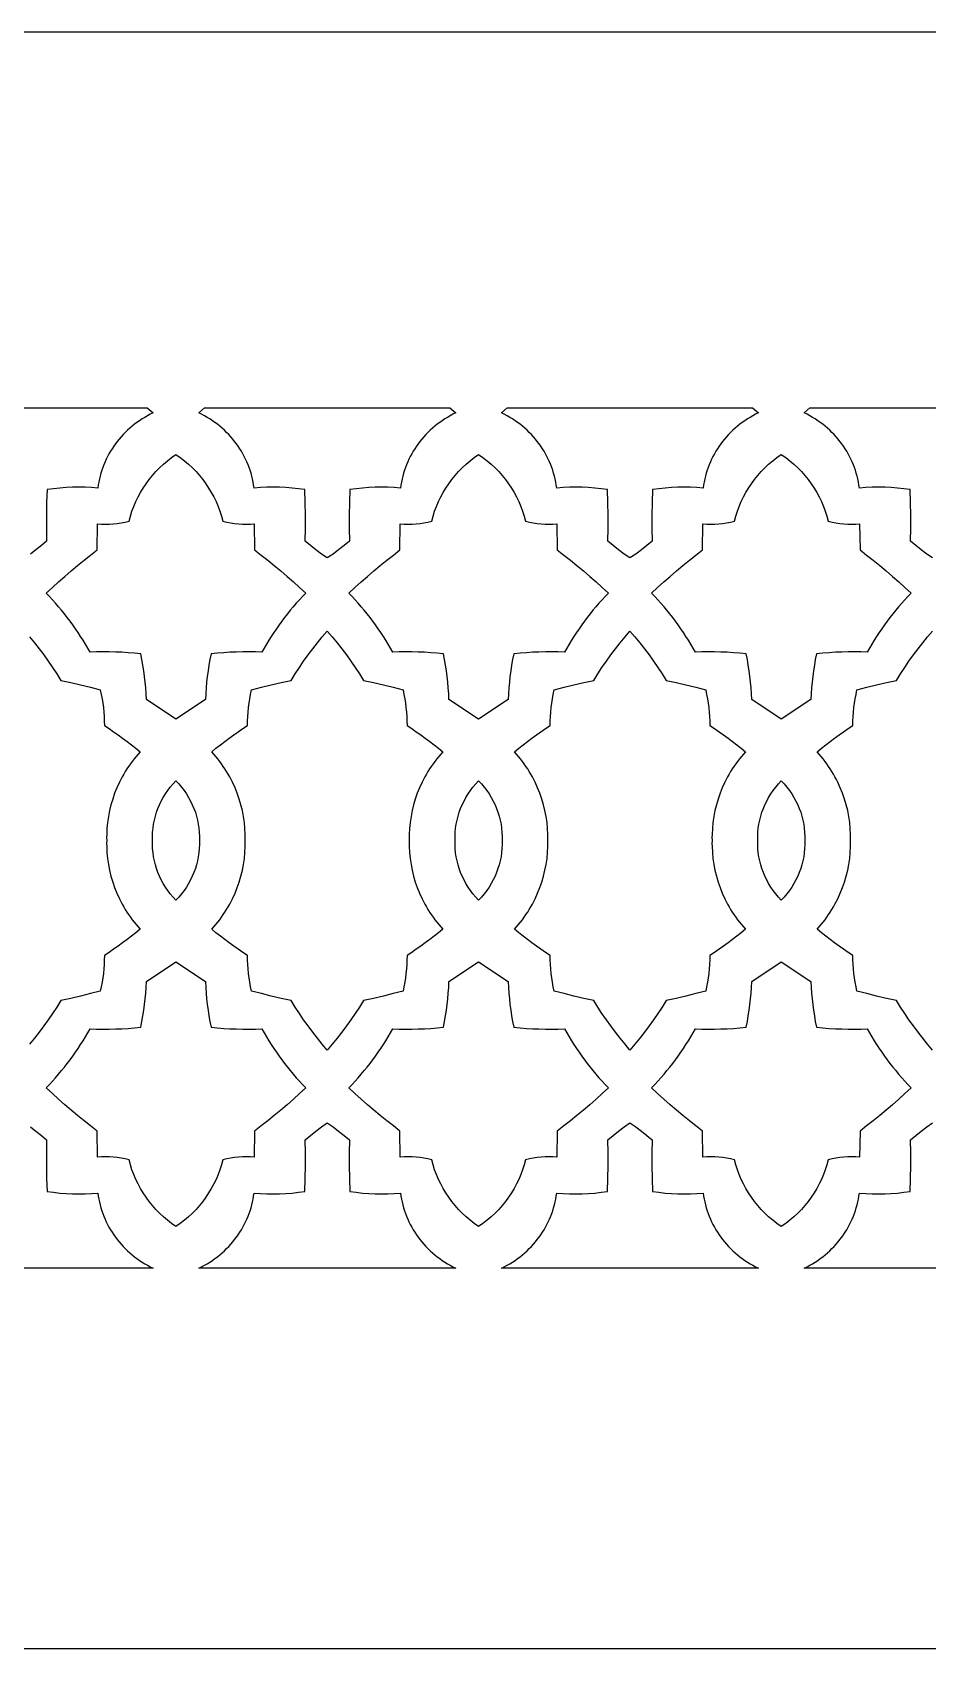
# Model space of a CAD drawing. Extents: x -445 to 570, y -1313 to 85.
# Drawn here: x -113.1 to -19, y -955.7 to -785.7 of the extents above; entities that cross this region are included whole.
import ezdxf

# ---------------------------------------------------------------- set-up
doc = ezdxf.new("R2010")
doc.units = 0
doc.layers.add('LAYER_1', color=18, linetype='CONTINUOUS')

msp = doc.modelspace()

# ---------------------------------------------------------------- linework, layer by layer
at = {"layer": 'LAYER_1'}
for points in [[(-320.41, -955.72), (569.59, -955.72), (569.59, -785.72), (-320.41, -785.72)], [(-68.61, -825.75), (-68.91, -825.9), (-69.21, -826.05), (-69.5, -826.22), (-69.78, -826.39), (-70.05, -826.57), (-70.31, -826.76), (-70.57, -826.95), (-70.83, -827.15), (-71.07, -827.36), (-71.31, -827.58), (-71.54, -827.8), (-71.76, -828.03), (-71.98, -828.26), (-72.18, -828.5), (-72.38, -828.75), (-72.57, -829), (-72.75, -829.26), (-72.93, -829.52), (-73.09, -829.79), (-73.25, -830.06), (-73.4, -830.34), (-73.54, -830.62), (-73.67, -830.91), (-73.79, -831.2), (-73.9, -831.49), (-74.01, -831.79), (-74.1, -832.09), (-74.19, -832.4), (-74.26, -832.7), (-74.33, -833.02), (-74.38, -833.33), (-74.43, -833.65), (-75.09, -833.6), (-75.76, -833.56), (-76.43, -833.55), (-77.1, -833.57), (-77.77, -833.6), (-78.43, -833.65), (-79.1, -833.72), (-79.76, -833.82), (-79.8, -835.17), (-79.82, -836.52), (-79.82, -837.87), (-79.8, -839.23), (-80.36, -839.71), (-80.93, -840.16), (-81.52, -840.6), (-82.12, -841.01), (-82.12, -841.01), (-82.73, -840.6), (-83.32, -840.16), (-83.89, -839.71), (-84.44, -839.23), (-84.42, -837.87), (-84.42, -836.52), (-84.44, -835.17), (-84.49, -833.82), (-85.15, -833.72), (-85.81, -833.65), (-86.48, -833.6), (-87.15, -833.57), (-87.82, -833.55), (-88.48, -833.56), (-89.15, -833.6), (-89.82, -833.65), (-89.86, -833.33), (-89.92, -833.02), (-89.98, -832.7), (-90.06, -832.4), (-90.14, -832.09), (-90.24, -831.79), (-90.34, -831.49), (-90.45, -831.2), (-90.58, -830.91), (-90.71, -830.62), (-90.85, -830.34), (-90.99, -830.06), (-91.15, -829.79), (-91.32, -829.52), (-91.49, -829.26), (-91.67, -829), (-91.86, -828.75), (-92.06, -828.5), (-92.27, -828.26), (-92.48, -828.03), (-92.71, -827.8), (-92.94, -827.58), (-93.17, -827.36), (-93.42, -827.15), (-93.67, -826.95), (-93.93, -826.76), (-94.2, -826.57), (-94.47, -826.39), (-94.75, -826.22), (-95.04, -826.05), (-95.33, -825.9), (-95.63, -825.75), (-95.02, -825.22), (-69.23, -825.22)], [(-36.8, -825.75), (-37.1, -825.9), (-37.39, -826.05), (-37.68, -826.22), (-37.96, -826.39), (-38.23, -826.57), (-38.5, -826.76), (-38.76, -826.95), (-39.01, -827.15), (-39.26, -827.36), (-39.5, -827.58), (-39.73, -827.8), (-39.95, -828.03), (-40.16, -828.26), (-40.37, -828.5), (-40.57, -828.75), (-40.76, -829), (-40.94, -829.26), (-41.11, -829.52), (-41.28, -829.79), (-41.44, -830.06), (-41.59, -830.34), (-41.73, -830.62), (-41.86, -830.91), (-41.98, -831.2), (-42.09, -831.49), (-42.19, -831.79), (-42.29, -832.09), (-42.37, -832.4), (-42.45, -832.7), (-42.51, -833.02), (-42.57, -833.33), (-42.61, -833.65), (-43.28, -833.6), (-43.95, -833.56), (-44.62, -833.55), (-45.28, -833.57), (-45.95, -833.6), (-46.62, -833.65), (-47.28, -833.72), (-47.94, -833.82), (-47.99, -835.17), (-48.01, -836.52), (-48.01, -837.87), (-47.99, -839.23), (-48.54, -839.71), (-49.11, -840.16), (-49.7, -840.6), (-50.31, -841.01), (-50.31, -841.01), (-50.92, -840.6), (-51.51, -840.16), (-52.08, -839.71), (-52.63, -839.23), (-52.61, -837.87), (-52.61, -836.52), (-52.63, -835.17), (-52.67, -833.82), (-53.34, -833.72), (-54, -833.65), (-54.67, -833.6), (-55.33, -833.57), (-56, -833.55), (-56.67, -833.56), (-57.34, -833.6), (-58.01, -833.65), (-58.05, -833.33), (-58.11, -833.02), (-58.17, -832.7), (-58.25, -832.4), (-58.33, -832.09), (-58.42, -831.79), (-58.53, -831.49), (-58.64, -831.2), (-58.76, -830.91), (-58.89, -830.62), (-59.03, -830.34), (-59.18, -830.06), (-59.34, -829.79), (-59.5, -829.52), (-59.68, -829.26), (-59.86, -829), (-60.05, -828.75), (-60.25, -828.5), (-60.46, -828.26), (-60.67, -828.03), (-60.89, -827.8), (-61.12, -827.58), (-61.36, -827.36), (-61.61, -827.15), (-61.86, -826.95), (-62.12, -826.76), (-62.38, -826.57), (-62.66, -826.39), (-62.94, -826.22), (-63.22, -826.05), (-63.52, -825.9), (-63.82, -825.75), (-63.2, -825.22), (-37.42, -825.22)], [(-97.57, -830.44), (-97.13, -830.78), (-96.7, -831.15), (-96.3, -831.53), (-95.92, -831.92), (-95.55, -832.33), (-95.21, -832.76), (-94.89, -833.2), (-94.59, -833.65), (-94.31, -834.12), (-94.05, -834.59), (-93.81, -835.08), (-93.6, -835.58), (-93.41, -836.09), (-93.24, -836.61), (-93.1, -837.14), (-92.69, -837.23), (-92.29, -837.31), (-91.87, -837.37), (-91.46, -837.41), (-91.04, -837.44), (-90.63, -837.45), (-90.21, -837.44), (-89.8, -837.41), (-89.76, -840.16), (-89.06, -840.7), (-88.37, -841.25), (-87.69, -841.8), (-87.02, -842.37), (-86.35, -842.94), (-85.69, -843.52), (-85.03, -844.1), (-84.39, -844.7), (-84.73, -845.05), (-85.06, -845.41), (-85.38, -845.77), (-85.7, -846.14), (-86.01, -846.51), (-86.31, -846.89), (-86.61, -847.27), (-86.91, -847.66), (-87.19, -848.05), (-87.47, -848.45), (-87.75, -848.85), (-88.01, -849.25), (-88.27, -849.66), (-88.52, -850.07), (-88.77, -850.49), (-89.01, -850.91), (-89.68, -850.89), (-90.34, -850.88), (-91.01, -850.89), (-91.68, -850.9), (-92.35, -850.93), (-93.01, -850.97), (-93.68, -851.02), (-94.34, -851.08), (-94.46, -851.68), (-94.56, -852.27), (-94.65, -852.87), (-94.73, -853.47), (-94.8, -854.07), (-94.85, -854.68), (-94.89, -855.28), (-94.92, -855.89), (-98.03, -857.97), (-101.14, -855.89), (-101.17, -855.28), (-101.21, -854.68), (-101.26, -854.07), (-101.33, -853.47), (-101.41, -852.87), (-101.5, -852.27), (-101.6, -851.68), (-101.72, -851.08), (-102.38, -851.02), (-103.05, -850.97), (-103.71, -850.93), (-104.38, -850.9), (-105.05, -850.89), (-105.71, -850.88), (-106.38, -850.89), (-107.05, -850.91), (-107.29, -850.49), (-107.53, -850.07), (-107.79, -849.66), (-108.05, -849.25), (-108.31, -848.85), (-108.59, -848.45), (-108.87, -848.05), (-109.15, -847.66), (-109.45, -847.27), (-109.74, -846.89), (-110.05, -846.51), (-110.36, -846.14), (-110.68, -845.77), (-111, -845.41), (-111.33, -845.05), (-111.67, -844.7), (-111.02, -844.1), (-110.37, -843.52), (-109.71, -842.94), (-109.04, -842.37), (-108.37, -841.8), (-107.69, -841.25), (-107, -840.7), (-106.3, -840.16), (-106.26, -837.41), (-105.85, -837.44), (-105.43, -837.45), (-105.01, -837.44), (-104.6, -837.41), (-104.19, -837.37), (-103.77, -837.31), (-103.36, -837.23), (-102.96, -837.14), (-102.82, -836.61), (-102.65, -836.09), (-102.46, -835.58), (-102.25, -835.08), (-102.01, -834.59), (-101.75, -834.12), (-101.47, -833.65), (-101.17, -833.2), (-100.85, -832.76), (-100.51, -832.33), (-100.14, -831.92), (-99.76, -831.53), (-99.35, -831.15), (-98.93, -830.78), (-98.49, -830.44), (-98.03, -830.11)], [(-65.76, -830.44), (-65.31, -830.78), (-64.89, -831.15), (-64.49, -831.53), (-64.1, -831.92), (-63.74, -832.33), (-63.4, -832.76), (-63.07, -833.2), (-62.77, -833.65), (-62.49, -834.12), (-62.23, -834.59), (-62, -835.08), (-61.78, -835.58), (-61.6, -836.09), (-61.43, -836.61), (-61.29, -837.14), (-60.88, -837.23), (-60.47, -837.31), (-60.06, -837.37), (-59.65, -837.41), (-59.23, -837.44), (-58.81, -837.45), (-58.4, -837.44), (-57.98, -837.41), (-57.95, -840.16), (-57.25, -840.7), (-56.56, -841.25), (-55.88, -841.8), (-55.2, -842.37), (-54.54, -842.94), (-53.87, -843.52), (-53.22, -844.1), (-52.57, -844.7), (-52.91, -845.05), (-53.24, -845.41), (-53.57, -845.77), (-53.88, -846.14), (-54.2, -846.51), (-54.5, -846.89), (-54.8, -847.27), (-55.09, -847.66), (-55.38, -848.05), (-55.66, -848.45), (-55.93, -848.85), (-56.2, -849.25), (-56.46, -849.66), (-56.71, -850.07), (-56.96, -850.49), (-57.2, -850.91), (-57.86, -850.89), (-58.53, -850.88), (-59.2, -850.89), (-59.87, -850.9), (-60.53, -850.93), (-61.2, -850.97), (-61.86, -851.02), (-62.53, -851.08), (-62.64, -851.68), (-62.75, -852.27), (-62.84, -852.87), (-62.92, -853.47), (-62.98, -854.07), (-63.04, -854.68), (-63.08, -855.28), (-63.1, -855.89), (-66.22, -857.97), (-69.33, -855.89), (-69.36, -855.28), (-69.4, -854.68), (-69.45, -854.07), (-69.51, -853.47), (-69.59, -852.87), (-69.68, -852.27), (-69.79, -851.68), (-69.9, -851.08), (-70.57, -851.02), (-71.23, -850.97), (-71.9, -850.93), (-72.57, -850.9), (-73.23, -850.89), (-73.9, -850.88), (-74.57, -850.89), (-75.24, -850.91), (-75.48, -850.49), (-75.72, -850.07), (-75.97, -849.66), (-76.23, -849.25), (-76.5, -848.85), (-76.77, -848.45), (-77.05, -848.05), (-77.34, -847.66), (-77.63, -847.27), (-77.93, -846.89), (-78.24, -846.51), (-78.55, -846.14), (-78.87, -845.77), (-79.19, -845.41), (-79.52, -845.05), (-79.86, -844.7), (-79.21, -844.1), (-78.56, -843.52), (-77.9, -842.94), (-77.23, -842.37), (-76.55, -841.8), (-75.87, -841.25), (-75.18, -840.7), (-74.49, -840.16), (-74.45, -837.41), (-74.03, -837.44), (-73.62, -837.45), (-73.2, -837.44), (-72.79, -837.41), (-72.37, -837.37), (-71.96, -837.31), (-71.55, -837.23), (-71.14, -837.14), (-71, -836.61), (-70.84, -836.09), (-70.65, -835.58), (-70.43, -835.08), (-70.2, -834.59), (-69.94, -834.12), (-69.66, -833.65), (-69.36, -833.2), (-69.04, -832.76), (-68.69, -832.33), (-68.33, -831.92), (-67.94, -831.53), (-67.54, -831.15), (-67.12, -830.78), (-66.68, -830.44), (-66.22, -830.11)], [(-33.94, -830.44), (-33.5, -830.78), (-33.08, -831.15), (-32.67, -831.53), (-32.29, -831.92), (-31.93, -832.33), (-31.58, -832.76), (-31.26, -833.2), (-30.96, -833.65), (-30.68, -834.12), (-30.42, -834.59), (-30.18, -835.08), (-29.97, -835.58), (-29.78, -836.09), (-29.62, -836.61), (-29.47, -837.14), (-29.07, -837.23), (-28.66, -837.31), (-28.25, -837.37), (-27.83, -837.41), (-27.42, -837.44), (-27, -837.45), (-26.58, -837.44), (-26.17, -837.41), (-26.13, -840.16), (-25.44, -840.7), (-24.75, -841.25), (-24.06, -841.8), (-23.39, -842.37), (-22.72, -842.94), (-22.06, -843.52), (-21.41, -844.1), (-20.76, -844.7), (-21.1, -845.05), (-21.43, -845.41), (-21.75, -845.77), (-22.07, -846.14), (-22.38, -846.51), (-22.69, -846.89), (-22.99, -847.27), (-23.28, -847.66), (-23.57, -848.05), (-23.84, -848.45), (-24.12, -848.85), (-24.38, -849.25), (-24.64, -849.66), (-24.9, -850.07), (-25.14, -850.49), (-25.38, -850.91), (-26.05, -850.89), (-26.72, -850.88), (-27.38, -850.89), (-28.05, -850.9), (-28.72, -850.93), (-29.38, -850.97), (-30.05, -851.02), (-30.71, -851.08), (-30.83, -851.68), (-30.93, -852.27), (-31.03, -852.87), (-31.1, -853.47), (-31.17, -854.07), (-31.22, -854.68), (-31.26, -855.28), (-31.29, -855.89), (-34.4, -857.97), (-37.51, -855.89), (-37.54, -855.28), (-37.58, -854.68), (-37.63, -854.07), (-37.7, -853.47), (-37.78, -852.87), (-37.87, -852.27), (-37.97, -851.68), (-38.09, -851.08), (-38.75, -851.02), (-39.42, -850.97), (-40.09, -850.93), (-40.75, -850.9), (-41.42, -850.89), (-42.09, -850.88), (-42.75, -850.89), (-43.42, -850.91), (-43.66, -850.49), (-43.91, -850.07), (-44.16, -849.66), (-44.42, -849.25), (-44.69, -848.85), (-44.96, -848.45), (-45.24, -848.05), (-45.53, -847.66), (-45.82, -847.27), (-46.12, -846.89), (-46.42, -846.51), (-46.73, -846.14), (-47.05, -845.77), (-47.38, -845.41), (-47.71, -845.05), (-48.04, -844.7), (-47.4, -844.1), (-46.74, -843.52), (-46.08, -842.94), (-45.41, -842.37), (-44.74, -841.8), (-44.06, -841.25), (-43.37, -840.7), (-42.67, -840.16), (-42.64, -837.41), (-42.22, -837.44), (-41.8, -837.45), (-41.39, -837.44), (-40.97, -837.41), (-40.56, -837.37), (-40.15, -837.31), (-39.74, -837.23), (-39.33, -837.14), (-39.19, -836.61), (-39.02, -836.09), (-38.83, -835.58), (-38.62, -835.08), (-38.38, -834.59), (-38.13, -834.12), (-37.85, -833.65), (-37.54, -833.2), (-37.22, -832.76), (-36.88, -832.33), (-36.51, -831.92), (-36.13, -831.53), (-35.73, -831.15), (-35.3, -830.78), (-34.86, -830.44), (-34.4, -830.11)], [(-81.6, -849.3), (-81.09, -849.93), (-80.59, -850.57), (-80.11, -851.21), (-79.64, -851.87), (-79.19, -852.53), (-78.75, -853.21), (-78.32, -853.89), (-77.28, -854.12), (-76.23, -854.36), (-75.2, -854.61), (-74.16, -854.89), (-74.07, -855.35), (-73.98, -855.81), (-73.91, -856.28), (-73.85, -856.75), (-73.8, -857.22), (-73.77, -857.69), (-73.75, -858.16), (-73.74, -858.63), (-73.25, -858.95), (-72.77, -859.28), (-72.29, -859.62), (-71.82, -859.96), (-71.35, -860.31), (-70.89, -860.66), (-70.43, -861.02), (-69.98, -861.39), (-70.2, -861.64), (-70.41, -861.89), (-70.61, -862.14), (-70.81, -862.4), (-71.01, -862.66), (-71.19, -862.93), (-71.37, -863.2), (-71.54, -863.47), (-71.7, -863.75), (-71.86, -864.03), (-72.16, -864.59), (-72.42, -865.17), (-72.66, -865.76), (-72.87, -866.36), (-73.05, -866.97), (-73.2, -867.58), (-73.32, -868.2), (-73.41, -868.83), (-73.47, -869.46), (-73.5, -870.09), (-73.5, -870.41), (-73.5, -870.72), (-73.5, -871.04), (-73.5, -871.36), (-73.47, -871.99), (-73.41, -872.62), (-73.32, -873.24), (-73.2, -873.86), (-73.05, -874.48), (-72.87, -875.09), (-72.66, -875.68), (-72.42, -876.27), (-72.16, -876.85), (-72.01, -877.14), (-71.86, -877.42), (-71.7, -877.7), (-71.54, -877.98), (-71.37, -878.25), (-71.19, -878.52), (-71.01, -878.78), (-70.81, -879.05), (-70.61, -879.3), (-70.41, -879.56), (-70.2, -879.81), (-69.98, -880.05), (-70.43, -880.42), (-70.89, -880.78), (-71.35, -881.14), (-71.82, -881.49), (-72.29, -881.83), (-72.77, -882.16), (-73.25, -882.49), (-73.74, -882.82), (-73.75, -883.29), (-73.77, -883.76), (-73.8, -884.23), (-73.85, -884.7), (-73.91, -885.17), (-73.98, -885.63), (-74.07, -886.1), (-74.16, -886.56), (-75.2, -886.83), (-76.23, -887.09), (-77.28, -887.33), (-78.32, -887.56), (-78.75, -888.24), (-79.19, -888.91), (-79.64, -889.58), (-80.11, -890.23), (-80.59, -890.88), (-81.09, -891.52), (-81.6, -892.14), (-82.12, -892.76), (-82.65, -892.14), (-83.16, -891.52), (-83.65, -890.88), (-84.14, -890.23), (-84.61, -889.58), (-85.06, -888.91), (-85.5, -888.24), (-85.92, -887.56), (-86.97, -887.33), (-88.01, -887.09), (-89.05, -886.83), (-90.08, -886.56), (-90.18, -886.1), (-90.27, -885.63), (-90.34, -885.17), (-90.4, -884.7), (-90.44, -884.23), (-90.48, -883.76), (-90.5, -883.29), (-90.51, -882.82), (-91, -882.49), (-91.48, -882.16), (-91.96, -881.83), (-92.43, -881.49), (-92.9, -881.14), (-93.36, -880.78), (-93.82, -880.42), (-94.27, -880.05), (-94.05, -879.81), (-93.84, -879.56), (-93.63, -879.3), (-93.43, -879.05), (-93.24, -878.78), (-93.06, -878.52), (-92.88, -878.25), (-92.71, -877.98), (-92.54, -877.7), (-92.38, -877.42), (-92.09, -876.85), (-91.82, -876.27), (-91.59, -875.68), (-91.38, -875.09), (-91.2, -874.48), (-91.05, -873.86), (-90.93, -873.24), (-90.84, -872.62), (-90.78, -871.99), (-90.75, -871.36), (-90.74, -871.04), (-90.75, -870.72), (-90.74, -870.41), (-90.75, -870.09), (-90.78, -869.46), (-90.84, -868.83), (-90.93, -868.2), (-91.05, -867.58), (-91.2, -866.97), (-91.38, -866.36), (-91.59, -865.76), (-91.82, -865.17), (-92.09, -864.59), (-92.23, -864.31), (-92.38, -864.03), (-92.54, -863.75), (-92.71, -863.47), (-92.88, -863.2), (-93.06, -862.93), (-93.24, -862.66), (-93.43, -862.4), (-93.63, -862.14), (-93.84, -861.89), (-94.05, -861.64), (-94.27, -861.39), (-93.82, -861.02), (-93.36, -860.66), (-92.9, -860.31), (-92.43, -859.96), (-91.96, -859.62), (-91.48, -859.28), (-91, -858.95), (-90.51, -858.63), (-90.5, -858.16), (-90.48, -857.69), (-90.44, -857.22), (-90.4, -856.75), (-90.34, -856.28), (-90.27, -855.81), (-90.18, -855.35), (-90.08, -854.89), (-89.05, -854.61), (-88.01, -854.36), (-86.97, -854.12), (-85.92, -853.89), (-85.5, -853.21), (-85.06, -852.53), (-84.61, -851.87), (-84.14, -851.21), (-83.65, -850.57), (-83.16, -849.93), (-82.65, -849.3), (-82.12, -848.69)], [(-49.78, -849.3), (-49.27, -849.93), (-48.78, -850.57), (-48.29, -851.21), (-47.83, -851.87), (-47.37, -852.53), (-46.93, -853.21), (-46.51, -853.89), (-45.46, -854.12), (-44.42, -854.36), (-43.38, -854.61), (-42.35, -854.89), (-42.25, -855.35), (-42.17, -855.81), (-42.09, -856.28), (-42.03, -856.75), (-41.99, -857.22), (-41.95, -857.69), (-41.93, -858.16), (-41.92, -858.63), (-41.44, -858.95), (-40.95, -859.28), (-40.48, -859.62), (-40, -859.96), (-39.54, -860.31), (-39.07, -860.66), (-38.62, -861.02), (-38.16, -861.39), (-38.38, -861.64), (-38.6, -861.89), (-38.8, -862.14), (-39, -862.4), (-39.19, -862.66), (-39.38, -862.93), (-39.55, -863.2), (-39.73, -863.47), (-39.89, -863.75), (-40.05, -864.03), (-40.34, -864.59), (-40.61, -865.17), (-40.84, -865.76), (-41.05, -866.36), (-41.23, -866.97), (-41.38, -867.58), (-41.5, -868.2), (-41.59, -868.83), (-41.65, -869.46), (-41.68, -870.09), (-41.69, -870.41), (-41.68, -870.72), (-41.69, -871.04), (-41.68, -871.36), (-41.65, -871.99), (-41.59, -872.62), (-41.5, -873.24), (-41.38, -873.86), (-41.23, -874.48), (-41.05, -875.09), (-40.84, -875.68), (-40.61, -876.27), (-40.34, -876.85), (-40.2, -877.14), (-40.05, -877.42), (-39.89, -877.7), (-39.73, -877.98), (-39.55, -878.25), (-39.38, -878.52), (-39.19, -878.78), (-39, -879.05), (-38.8, -879.3), (-38.6, -879.56), (-38.38, -879.81), (-38.16, -880.05), (-38.62, -880.42), (-39.07, -880.78), (-39.54, -881.14), (-40, -881.49), (-40.48, -881.83), (-40.95, -882.16), (-41.44, -882.49), (-41.92, -882.82), (-41.93, -883.29), (-41.95, -883.76), (-41.99, -884.23), (-42.03, -884.7), (-42.09, -885.17), (-42.17, -885.63), (-42.25, -886.1), (-42.35, -886.56), (-43.38, -886.83), (-44.42, -887.09), (-45.46, -887.33), (-46.51, -887.56), (-46.93, -888.24), (-47.37, -888.91), (-47.83, -889.58), (-48.29, -890.23), (-48.78, -890.88), (-49.27, -891.52), (-49.78, -892.14), (-50.31, -892.76), (-50.83, -892.14), (-51.34, -891.52), (-51.84, -890.88), (-52.32, -890.23), (-52.79, -889.58), (-53.25, -888.91), (-53.69, -888.24), (-54.11, -887.56), (-55.16, -887.33), (-56.2, -887.09), (-57.24, -886.83), (-58.27, -886.56), (-58.37, -886.1), (-58.45, -885.63), (-58.52, -885.17), (-58.58, -884.7), (-58.63, -884.23), (-58.67, -883.76), (-58.69, -883.29), (-58.7, -882.82), (-59.18, -882.49), (-59.66, -882.16), (-60.14, -881.83), (-60.61, -881.49), (-61.08, -881.14), (-61.54, -880.78), (-62, -880.42), (-62.45, -880.05), (-62.24, -879.81), (-62.02, -879.56), (-61.82, -879.3), (-61.62, -879.05), (-61.43, -878.78), (-61.24, -878.52), (-61.06, -878.25), (-60.89, -877.98), (-60.73, -877.7), (-60.57, -877.42), (-60.28, -876.85), (-60.01, -876.27), (-59.77, -875.68), (-59.57, -875.09), (-59.39, -874.48), (-59.24, -873.86), (-59.12, -873.24), (-59.02, -872.62), (-58.96, -871.99), (-58.93, -871.36), (-58.93, -871.04), (-58.93, -870.72), (-58.93, -870.41), (-58.93, -870.09), (-58.96, -869.46), (-59.02, -868.83), (-59.12, -868.2), (-59.24, -867.58), (-59.39, -866.97), (-59.57, -866.36), (-59.77, -865.76), (-60.01, -865.17), (-60.28, -864.59), (-60.42, -864.31), (-60.57, -864.03), (-60.73, -863.75), (-60.89, -863.47), (-61.06, -863.2), (-61.24, -862.93), (-61.43, -862.66), (-61.62, -862.4), (-61.82, -862.14), (-62.02, -861.89), (-62.24, -861.64), (-62.45, -861.39), (-62, -861.02), (-61.54, -860.66), (-61.08, -860.31), (-60.61, -859.96), (-60.14, -859.62), (-59.66, -859.28), (-59.18, -858.95), (-58.7, -858.63), (-58.69, -858.16), (-58.67, -857.69), (-58.63, -857.22), (-58.58, -856.75), (-58.52, -856.28), (-58.45, -855.81), (-58.37, -855.35), (-58.27, -854.89), (-57.24, -854.61), (-56.2, -854.36), (-55.16, -854.12), (-54.11, -853.89), (-53.69, -853.21), (-53.25, -852.53), (-52.79, -851.87), (-52.32, -851.21), (-51.84, -850.57), (-51.34, -849.93), (-50.83, -849.3), (-50.31, -848.69)], [(-97.73, -864.78), (-97.44, -865.12), (-97.17, -865.47), (-96.93, -865.83), (-96.7, -866.2), (-96.49, -866.58), (-96.31, -866.97), (-96.14, -867.36), (-95.99, -867.76), (-95.87, -868.17), (-95.76, -868.59), (-95.68, -869.01), (-95.62, -869.43), (-95.58, -869.86), (-95.56, -870.29), (-95.56, -870.72), (-95.56, -871.15), (-95.58, -871.58), (-95.62, -872.01), (-95.68, -872.44), (-95.76, -872.86), (-95.87, -873.27), (-95.99, -873.68), (-96.14, -874.08), (-96.31, -874.48), (-96.49, -874.87), (-96.7, -875.25), (-96.93, -875.62), (-97.17, -875.98), (-97.44, -876.33), (-97.73, -876.67), (-98.03, -876.99), (-98.33, -876.67), (-98.62, -876.33), (-98.89, -875.98), (-99.13, -875.62), (-99.36, -875.25), (-99.57, -874.87), (-99.75, -874.48), (-99.92, -874.08), (-100.07, -873.68), (-100.19, -873.27), (-100.3, -872.86), (-100.38, -872.44), (-100.44, -872.01), (-100.48, -871.58), (-100.5, -871.15), (-100.5, -870.72), (-100.5, -870.29), (-100.48, -869.86), (-100.44, -869.43), (-100.38, -869.01), (-100.3, -868.59), (-100.19, -868.17), (-100.07, -867.76), (-99.92, -867.36), (-99.75, -866.97), (-99.57, -866.58), (-99.36, -866.2), (-99.13, -865.83), (-98.89, -865.47), (-98.62, -865.12), (-98.33, -864.78), (-98.03, -864.46)], [(-65.91, -864.78), (-65.63, -865.12), (-65.36, -865.47), (-65.11, -865.83), (-64.89, -866.2), (-64.68, -866.58), (-64.49, -866.97), (-64.32, -867.36), (-64.18, -867.76), (-64.05, -868.17), (-63.95, -868.59), (-63.86, -869.01), (-63.8, -869.43), (-63.76, -869.86), (-63.74, -870.29), (-63.75, -870.72), (-63.74, -871.15), (-63.76, -871.58), (-63.8, -872.01), (-63.86, -872.44), (-63.95, -872.86), (-64.05, -873.27), (-64.18, -873.68), (-64.32, -874.08), (-64.49, -874.48), (-64.68, -874.87), (-64.89, -875.25), (-65.11, -875.62), (-65.36, -875.98), (-65.63, -876.33), (-65.91, -876.67), (-66.22, -876.99), (-66.52, -876.67), (-66.81, -876.33), (-67.07, -875.98), (-67.32, -875.62), (-67.55, -875.25), (-67.75, -874.87), (-67.94, -874.48), (-68.11, -874.08), (-68.25, -873.68), (-68.38, -873.27), (-68.48, -872.86), (-68.57, -872.44), (-68.63, -872.01), (-68.67, -871.58), (-68.69, -871.15), (-68.68, -870.72), (-68.69, -870.29), (-68.67, -869.86), (-68.63, -869.43), (-68.57, -869.01), (-68.48, -868.59), (-68.38, -868.17), (-68.25, -867.76), (-68.11, -867.36), (-67.94, -866.97), (-67.75, -866.58), (-67.55, -866.2), (-67.32, -865.83), (-67.07, -865.47), (-66.81, -865.12), (-66.52, -864.78), (-66.22, -864.46)], [(-34.1, -864.78), (-33.81, -865.12), (-33.55, -865.47), (-33.3, -865.83), (-33.07, -866.2), (-32.87, -866.58), (-32.68, -866.97), (-32.51, -867.36), (-32.36, -867.76), (-32.24, -868.17), (-32.13, -868.59), (-32.05, -869.01), (-31.99, -869.43), (-31.95, -869.86), (-31.93, -870.29), (-31.93, -870.72), (-31.93, -871.15), (-31.95, -871.58), (-31.99, -872.01), (-32.05, -872.44), (-32.13, -872.86), (-32.24, -873.27), (-32.36, -873.68), (-32.51, -874.08), (-32.68, -874.48), (-32.87, -874.87), (-33.07, -875.25), (-33.3, -875.62), (-33.55, -875.98), (-33.81, -876.33), (-34.1, -876.67), (-34.4, -876.99), (-34.71, -876.67), (-34.99, -876.33), (-35.26, -875.98), (-35.5, -875.62), (-35.73, -875.25), (-35.94, -874.87), (-36.13, -874.48), (-36.29, -874.08), (-36.44, -873.68), (-36.57, -873.27), (-36.67, -872.86), (-36.75, -872.44), (-36.82, -872.01), (-36.86, -871.58), (-36.87, -871.15), (-36.87, -870.72), (-36.87, -870.29), (-36.86, -869.86), (-36.82, -869.43), (-36.75, -869.01), (-36.67, -868.59), (-36.57, -868.17), (-36.44, -867.76), (-36.29, -867.36), (-36.13, -866.97), (-35.94, -866.58), (-35.73, -866.2), (-35.5, -865.83), (-35.26, -865.47), (-34.99, -865.12), (-34.71, -864.78), (-34.4, -864.46)], [(-94.92, -885.56), (-94.89, -886.17), (-94.85, -886.77), (-94.8, -887.37), (-94.73, -887.97), (-94.65, -888.57), (-94.56, -889.17), (-94.46, -889.77), (-94.34, -890.36), (-93.68, -890.43), (-93.01, -890.48), (-92.35, -890.52), (-91.68, -890.54), (-91.01, -890.56), (-90.34, -890.56), (-89.68, -890.56), (-89.01, -890.53), (-88.77, -890.96), (-88.52, -891.37), (-88.27, -891.79), (-88.01, -892.19), (-87.75, -892.6), (-87.47, -893), (-87.19, -893.39), (-86.91, -893.79), (-86.61, -894.17), (-86.31, -894.55), (-86.01, -894.93), (-85.7, -895.31), (-85.38, -895.67), (-85.06, -896.04), (-84.73, -896.4), (-84.39, -896.75), (-85.03, -897.34), (-85.69, -897.93), (-86.35, -898.51), (-87.02, -899.08), (-87.69, -899.64), (-88.37, -900.2), (-89.06, -900.75), (-89.76, -901.29), (-89.8, -904.03), (-90.21, -904.01), (-90.63, -904), (-91.04, -904.01), (-91.46, -904.03), (-91.87, -904.08), (-92.29, -904.14), (-92.69, -904.21), (-93.1, -904.31), (-93.24, -904.83), (-93.41, -905.35), (-93.6, -905.86), (-93.81, -906.36), (-94.05, -906.85), (-94.31, -907.33), (-94.59, -907.79), (-94.89, -908.25), (-95.21, -908.69), (-95.55, -909.11), (-95.92, -909.52), (-96.3, -909.92), (-96.7, -910.3), (-97.13, -910.66), (-97.57, -911.01), (-98.03, -911.33), (-98.49, -911.01), (-98.93, -910.66), (-99.35, -910.3), (-99.76, -909.92), (-100.14, -909.52), (-100.51, -909.11), (-100.85, -908.69), (-101.17, -908.25), (-101.47, -907.79), (-101.75, -907.33), (-102.01, -906.85), (-102.25, -906.36), (-102.46, -905.86), (-102.65, -905.35), (-102.82, -904.83), (-102.96, -904.31), (-103.36, -904.21), (-103.77, -904.14), (-104.19, -904.08), (-104.6, -904.03), (-105.01, -904.01), (-105.43, -904), (-105.85, -904.01), (-106.26, -904.03), (-106.3, -901.29), (-107, -900.75), (-107.69, -900.2), (-108.37, -899.64), (-109.04, -899.08), (-109.71, -898.51), (-110.37, -897.93), (-111.02, -897.34), (-111.67, -896.75), (-111.33, -896.4), (-111, -896.04), (-110.68, -895.67), (-110.36, -895.31), (-110.05, -894.93), (-109.74, -894.55), (-109.45, -894.17), (-109.15, -893.79), (-108.87, -893.39), (-108.59, -893), (-108.31, -892.6), (-108.05, -892.19), (-107.79, -891.79), (-107.53, -891.37), (-107.29, -890.96), (-107.05, -890.53), (-106.38, -890.56), (-105.71, -890.56), (-105.05, -890.56), (-104.38, -890.54), (-103.71, -890.52), (-103.05, -890.48), (-102.38, -890.43), (-101.72, -890.36), (-101.6, -889.77), (-101.5, -889.17), (-101.41, -888.57), (-101.33, -887.97), (-101.26, -887.37), (-101.21, -886.77), (-101.17, -886.17), (-101.14, -885.56), (-98.03, -883.48)], [(-63.1, -885.56), (-63.08, -886.17), (-63.04, -886.77), (-62.98, -887.37), (-62.92, -887.97), (-62.84, -888.57), (-62.75, -889.17), (-62.64, -889.77), (-62.53, -890.36), (-61.86, -890.43), (-61.2, -890.48), (-60.53, -890.52), (-59.87, -890.54), (-59.2, -890.56), (-58.53, -890.56), (-57.86, -890.56), (-57.2, -890.53), (-56.96, -890.96), (-56.71, -891.37), (-56.46, -891.79), (-56.2, -892.19), (-55.93, -892.6), (-55.66, -893), (-55.38, -893.39), (-55.09, -893.79), (-54.8, -894.17), (-54.5, -894.55), (-54.2, -894.93), (-53.88, -895.31), (-53.57, -895.67), (-53.24, -896.04), (-52.91, -896.4), (-52.57, -896.75), (-53.22, -897.34), (-53.87, -897.93), (-54.54, -898.51), (-55.2, -899.08), (-55.88, -899.64), (-56.56, -900.2), (-57.25, -900.75), (-57.95, -901.29), (-57.98, -904.03), (-58.4, -904.01), (-58.81, -904), (-59.23, -904.01), (-59.65, -904.03), (-60.06, -904.08), (-60.47, -904.14), (-60.88, -904.21), (-61.29, -904.31), (-61.43, -904.83), (-61.6, -905.35), (-61.78, -905.86), (-62, -906.36), (-62.23, -906.85), (-62.49, -907.33), (-62.77, -907.79), (-63.07, -908.25), (-63.4, -908.69), (-63.74, -909.11), (-64.1, -909.52), (-64.49, -909.92), (-64.89, -910.3), (-65.31, -910.66), (-65.76, -911.01), (-66.22, -911.33), (-66.68, -911.01), (-67.12, -910.66), (-67.54, -910.3), (-67.94, -909.92), (-68.33, -909.52), (-68.69, -909.11), (-69.04, -908.69), (-69.36, -908.25), (-69.66, -907.79), (-69.94, -907.33), (-70.2, -906.85), (-70.43, -906.36), (-70.65, -905.86), (-70.84, -905.35), (-71, -904.83), (-71.14, -904.31), (-71.55, -904.21), (-71.96, -904.14), (-72.37, -904.08), (-72.79, -904.03), (-73.2, -904.01), (-73.62, -904), (-74.03, -904.01), (-74.45, -904.03), (-74.49, -901.29), (-75.18, -900.75), (-75.87, -900.2), (-76.55, -899.64), (-77.23, -899.08), (-77.9, -898.51), (-78.56, -897.93), (-79.21, -897.34), (-79.86, -896.75), (-79.52, -896.4), (-79.19, -896.04), (-78.87, -895.67), (-78.55, -895.31), (-78.24, -894.93), (-77.93, -894.55), (-77.63, -894.17), (-77.34, -893.79), (-77.05, -893.39), (-76.77, -893), (-76.5, -892.6), (-76.23, -892.19), (-75.97, -891.79), (-75.72, -891.37), (-75.48, -890.96), (-75.24, -890.53), (-74.57, -890.56), (-73.9, -890.56), (-73.23, -890.56), (-72.57, -890.54), (-71.9, -890.52), (-71.23, -890.48), (-70.57, -890.43), (-69.9, -890.36), (-69.79, -889.77), (-69.68, -889.17), (-69.59, -888.57), (-69.51, -887.97), (-69.45, -887.37), (-69.4, -886.77), (-69.36, -886.17), (-69.33, -885.56), (-66.22, -883.48)], [(-31.29, -885.56), (-31.26, -886.17), (-31.22, -886.77), (-31.17, -887.37), (-31.1, -887.97), (-31.03, -888.57), (-30.93, -889.17), (-30.83, -889.77), (-30.71, -890.36), (-30.05, -890.43), (-29.38, -890.48), (-28.72, -890.52), (-28.05, -890.54), (-27.38, -890.56), (-26.72, -890.56), (-26.05, -890.56), (-25.38, -890.53), (-25.14, -890.96), (-24.9, -891.37), (-24.64, -891.79), (-24.38, -892.19), (-24.12, -892.6), (-23.84, -893), (-23.57, -893.39), (-23.28, -893.79), (-22.99, -894.17), (-22.69, -894.55), (-22.38, -894.93), (-22.07, -895.31), (-21.75, -895.67), (-21.43, -896.04), (-21.1, -896.4), (-20.76, -896.75), (-21.41, -897.34), (-22.06, -897.93), (-22.72, -898.51), (-23.39, -899.08), (-24.06, -899.64), (-24.75, -900.2), (-25.44, -900.75), (-26.13, -901.29), (-26.17, -904.03), (-26.58, -904.01), (-27, -904), (-27.42, -904.01), (-27.83, -904.03), (-28.25, -904.08), (-28.66, -904.14), (-29.07, -904.21), (-29.47, -904.31), (-29.62, -904.83), (-29.78, -905.35), (-29.97, -905.86), (-30.18, -906.36), (-30.42, -906.85), (-30.68, -907.33), (-30.96, -907.79), (-31.26, -908.25), (-31.58, -908.69), (-31.93, -909.11), (-32.29, -909.52), (-32.67, -909.92), (-33.08, -910.3), (-33.5, -910.66), (-33.94, -911.01), (-34.4, -911.33), (-34.86, -911.01), (-35.3, -910.66), (-35.73, -910.3), (-36.13, -909.92), (-36.51, -909.52), (-36.88, -909.11), (-37.22, -908.69), (-37.54, -908.25), (-37.85, -907.79), (-38.13, -907.33), (-38.38, -906.85), (-38.62, -906.36), (-38.83, -905.86), (-39.02, -905.35), (-39.19, -904.83), (-39.33, -904.31), (-39.74, -904.21), (-40.15, -904.14), (-40.56, -904.08), (-40.97, -904.03), (-41.39, -904.01), (-41.8, -904), (-42.22, -904.01), (-42.64, -904.03), (-42.67, -901.29), (-43.37, -900.75), (-44.06, -900.2), (-44.74, -899.64), (-45.41, -899.08), (-46.08, -898.51), (-46.74, -897.93), (-47.4, -897.34), (-48.04, -896.75), (-47.71, -896.4), (-47.38, -896.04), (-47.05, -895.67), (-46.73, -895.31), (-46.42, -894.93), (-46.12, -894.55), (-45.82, -894.17), (-45.53, -893.79), (-45.24, -893.39), (-44.96, -893), (-44.69, -892.6), (-44.42, -892.19), (-44.16, -891.79), (-43.91, -891.37), (-43.66, -890.96), (-43.42, -890.53), (-42.75, -890.56), (-42.09, -890.56), (-41.42, -890.56), (-40.75, -890.54), (-40.09, -890.52), (-39.42, -890.48), (-38.75, -890.43), (-38.09, -890.36), (-37.97, -889.77), (-37.87, -889.17), (-37.78, -888.57), (-37.7, -887.97), (-37.63, -887.37), (-37.58, -886.77), (-37.54, -886.17), (-37.51, -885.56), (-34.4, -883.48)], [(-81.52, -900.85), (-80.93, -901.28), (-80.36, -901.74), (-79.8, -902.22), (-79.82, -903.57), (-79.82, -904.92), (-79.8, -906.28), (-79.76, -907.63), (-79.1, -907.72), (-78.43, -907.8), (-77.77, -907.85), (-77.1, -907.88), (-76.43, -907.89), (-75.76, -907.88), (-75.09, -907.85), (-74.43, -907.8), (-74.38, -908.12), (-74.33, -908.43), (-74.26, -908.74), (-74.19, -909.05), (-74.1, -909.36), (-74.01, -909.66), (-73.9, -909.96), (-73.79, -910.25), (-73.67, -910.54), (-73.54, -910.83), (-73.4, -911.11), (-73.25, -911.39), (-73.09, -911.66), (-72.93, -911.93), (-72.75, -912.19), (-72.57, -912.45), (-72.38, -912.7), (-72.18, -912.94), (-71.98, -913.18), (-71.76, -913.42), (-71.54, -913.65), (-71.31, -913.87), (-71.07, -914.09), (-70.83, -914.29), (-70.57, -914.5), (-70.31, -914.69), (-70.05, -914.88), (-69.78, -915.06), (-69.5, -915.23), (-69.21, -915.39), (-68.91, -915.55), (-68.61, -915.7), (-95.63, -915.7), (-95.33, -915.55), (-95.04, -915.39), (-94.75, -915.23), (-94.47, -915.06), (-94.2, -914.88), (-93.93, -914.69), (-93.67, -914.5), (-93.42, -914.29), (-93.17, -914.09), (-92.94, -913.87), (-92.71, -913.65), (-92.48, -913.42), (-92.27, -913.18), (-92.06, -912.94), (-91.86, -912.7), (-91.67, -912.45), (-91.49, -912.19), (-91.32, -911.93), (-91.15, -911.66), (-90.99, -911.39), (-90.85, -911.11), (-90.71, -910.83), (-90.58, -910.54), (-90.45, -910.25), (-90.34, -909.96), (-90.24, -909.66), (-90.14, -909.36), (-90.06, -909.05), (-89.98, -908.74), (-89.92, -908.43), (-89.86, -908.12), (-89.82, -907.8), (-89.15, -907.85), (-88.48, -907.88), (-87.82, -907.89), (-87.15, -907.88), (-86.48, -907.85), (-85.81, -907.8), (-85.15, -907.72), (-84.49, -907.63), (-84.44, -906.28), (-84.42, -904.92), (-84.42, -903.57), (-84.44, -902.22), (-83.89, -901.74), (-83.32, -901.28), (-82.73, -900.85), (-82.12, -900.43), (-82.12, -900.43), (-82.12, -900.43)], [(-49.7, -900.85), (-49.11, -901.28), (-48.54, -901.74), (-47.99, -902.22), (-48.01, -903.57), (-48.01, -904.92), (-47.99, -906.28), (-47.94, -907.63), (-47.28, -907.72), (-46.62, -907.8), (-45.95, -907.85), (-45.28, -907.88), (-44.62, -907.89), (-43.95, -907.88), (-43.28, -907.85), (-42.61, -907.8), (-42.57, -908.12), (-42.51, -908.43), (-42.45, -908.74), (-42.37, -909.05), (-42.29, -909.36), (-42.19, -909.66), (-42.09, -909.96), (-41.98, -910.25), (-41.86, -910.54), (-41.73, -910.83), (-41.59, -911.11), (-41.44, -911.39), (-41.28, -911.66), (-41.11, -911.93), (-40.94, -912.19), (-40.76, -912.45), (-40.57, -912.7), (-40.37, -912.94), (-40.16, -913.18), (-39.95, -913.42), (-39.73, -913.65), (-39.5, -913.87), (-39.26, -914.09), (-39.01, -914.29), (-38.76, -914.5), (-38.5, -914.69), (-38.23, -914.88), (-37.96, -915.06), (-37.68, -915.23), (-37.39, -915.39), (-37.1, -915.55), (-36.8, -915.7), (-63.82, -915.7), (-63.52, -915.55), (-63.22, -915.39), (-62.94, -915.23), (-62.66, -915.06), (-62.38, -914.88), (-62.12, -914.69), (-61.86, -914.5), (-61.61, -914.29), (-61.36, -914.09), (-61.12, -913.87), (-60.89, -913.65), (-60.67, -913.42), (-60.46, -913.18), (-60.25, -912.94), (-60.05, -912.7), (-59.86, -912.45), (-59.68, -912.19), (-59.5, -911.93), (-59.34, -911.66), (-59.18, -911.39), (-59.03, -911.11), (-58.89, -910.83), (-58.76, -910.54), (-58.64, -910.25), (-58.53, -909.96), (-58.42, -909.66), (-58.33, -909.36), (-58.25, -909.05), (-58.17, -908.74), (-58.11, -908.43), (-58.05, -908.12), (-58.01, -907.8), (-57.34, -907.85), (-56.67, -907.88), (-56, -907.89), (-55.33, -907.88), (-54.67, -907.85), (-54, -907.8), (-53.34, -907.72), (-52.67, -907.63), (-52.63, -906.28), (-52.61, -904.92), (-52.61, -903.57), (-52.63, -902.22), (-52.08, -901.74), (-51.51, -901.28), (-50.92, -900.85), (-50.31, -900.43), (-50.31, -900.43), (-50.31, -900.43)]]:
    msp.add_lwpolyline(points, close=True, dxfattribs=at)
for points in [[(-126.83, -825.22), (-101.04, -825.22), (-100.43, -825.75), (-100.73, -825.9), (-101.02, -826.05), (-101.31, -826.22), (-101.59, -826.39), (-101.86, -826.57), (-102.13, -826.76), (-102.39, -826.95), (-102.64, -827.15), (-102.89, -827.36), (-103.12, -827.58), (-103.35, -827.8), (-103.58, -828.03), (-103.79, -828.26), (-104, -828.5), (-104.2, -828.75), (-104.39, -829), (-104.57, -829.26), (-104.74, -829.52), (-104.91, -829.79), (-105.07, -830.06), (-105.21, -830.34), (-105.35, -830.62), (-105.48, -830.91), (-105.61, -831.2), (-105.72, -831.49), (-105.82, -831.79), (-105.92, -832.09), (-106, -832.4), (-106.07, -832.7), (-106.14, -833.02), (-106.19, -833.33), (-106.24, -833.65), (-106.91, -833.6), (-107.58, -833.56), (-108.24, -833.55), (-108.91, -833.57), (-109.58, -833.6), (-110.25, -833.65), (-110.91, -833.72), (-111.57, -833.82), (-111.62, -835.17), (-111.64, -836.52), (-111.64, -837.87), (-111.62, -839.23), (-112.17, -839.71), (-112.74, -840.16), (-113.33, -840.6)], [(-18.5, -841.01), (-19.1, -840.6), (-19.69, -840.16), (-20.26, -839.71), (-20.82, -839.23), (-20.79, -837.87), (-20.79, -836.52), (-20.82, -835.17), (-20.86, -833.82), (-21.52, -833.72), (-22.19, -833.65), (-22.85, -833.6), (-23.52, -833.57), (-24.19, -833.55), (-24.86, -833.56), (-25.52, -833.6), (-26.19, -833.65), (-26.24, -833.33), (-26.29, -833.02), (-26.36, -832.7), (-26.43, -832.4), (-26.52, -832.09), (-26.61, -831.79), (-26.71, -831.49), (-26.83, -831.2), (-26.95, -830.91), (-27.08, -830.62), (-27.22, -830.34), (-27.37, -830.06), (-27.52, -829.79), (-27.69, -829.52), (-27.86, -829.26), (-28.05, -829), (-28.24, -828.75), (-28.44, -828.5), (-28.64, -828.26), (-28.86, -828.03), (-29.08, -827.8), (-29.31, -827.58), (-29.55, -827.36), (-29.79, -827.15), (-30.04, -826.95), (-30.3, -826.76), (-30.57, -826.57), (-30.84, -826.39), (-31.12, -826.22), (-31.41, -826.05), (-31.7, -825.9), (-32, -825.75), (-31.39, -825.22), (-5.6, -825.22)], [(-113.41, -849.3), (-112.9, -849.93), (-112.4, -850.57), (-111.92, -851.21), (-111.45, -851.87), (-111, -852.53), (-110.56, -853.21), (-110.14, -853.89), (-109.09, -854.12), (-108.05, -854.36), (-107.01, -854.61), (-105.98, -854.89), (-105.88, -855.35), (-105.79, -855.81), (-105.72, -856.28), (-105.66, -856.75), (-105.61, -857.22), (-105.58, -857.69), (-105.56, -858.16), (-105.55, -858.63), (-105.06, -858.95), (-104.58, -859.28), (-104.1, -859.62), (-103.63, -859.96), (-103.16, -860.31), (-102.7, -860.66), (-102.24, -861.02), (-101.79, -861.39), (-102.01, -861.64), (-102.22, -861.89), (-102.43, -862.14), (-102.63, -862.4), (-102.82, -862.66), (-103, -862.93), (-103.18, -863.2), (-103.35, -863.47), (-103.52, -863.75), (-103.68, -864.03), (-103.97, -864.59), (-104.23, -865.17), (-104.47, -865.76), (-104.68, -866.36), (-104.86, -866.97), (-105.01, -867.58), (-105.13, -868.2), (-105.22, -868.83), (-105.28, -869.46), (-105.31, -870.09), (-105.32, -870.41), (-105.31, -870.72), (-105.32, -871.04), (-105.31, -871.36), (-105.28, -871.99), (-105.22, -872.62), (-105.13, -873.24), (-105.01, -873.86), (-104.86, -874.48), (-104.68, -875.09), (-104.47, -875.68), (-104.23, -876.27), (-103.97, -876.85), (-103.83, -877.14), (-103.68, -877.42), (-103.52, -877.7), (-103.35, -877.98), (-103.18, -878.25), (-103, -878.52), (-102.82, -878.78), (-102.63, -879.05), (-102.43, -879.3), (-102.22, -879.56), (-102.01, -879.81), (-101.79, -880.05), (-102.24, -880.42), (-102.7, -880.78), (-103.16, -881.14), (-103.63, -881.49), (-104.1, -881.83), (-104.58, -882.16), (-105.06, -882.49), (-105.55, -882.82), (-105.56, -883.29), (-105.58, -883.76), (-105.61, -884.23), (-105.66, -884.7), (-105.72, -885.17), (-105.79, -885.63), (-105.88, -886.1), (-105.98, -886.56), (-107.01, -886.83), (-108.05, -887.09), (-109.09, -887.33), (-110.14, -887.56), (-110.56, -888.24), (-111, -888.91), (-111.45, -889.58), (-111.92, -890.23), (-112.4, -890.88), (-112.9, -891.52), (-113.41, -892.14)], [(-18.5, -892.76), (-19.02, -892.14), (-19.53, -891.52), (-20.03, -890.88), (-20.51, -890.23), (-20.98, -889.58), (-21.43, -888.91), (-21.87, -888.24), (-22.3, -887.56), (-23.34, -887.33), (-24.38, -887.09), (-25.42, -886.83), (-26.46, -886.56), (-26.55, -886.1), (-26.64, -885.63), (-26.71, -885.17), (-26.77, -884.7), (-26.82, -884.23), (-26.85, -883.76), (-26.87, -883.29), (-26.88, -882.82), (-27.37, -882.49), (-27.85, -882.16), (-28.33, -881.83), (-28.8, -881.49), (-29.27, -881.14), (-29.73, -880.78), (-30.19, -880.42), (-30.64, -880.05), (-30.42, -879.81), (-30.21, -879.56), (-30, -879.3), (-29.8, -879.05), (-29.61, -878.78), (-29.43, -878.52), (-29.25, -878.25), (-29.08, -877.98), (-28.91, -877.7), (-28.76, -877.42), (-28.46, -876.85), (-28.2, -876.27), (-27.96, -875.68), (-27.75, -875.09), (-27.57, -874.48), (-27.42, -873.86), (-27.3, -873.24), (-27.21, -872.62), (-27.15, -871.99), (-27.12, -871.36), (-27.12, -871.04), (-27.12, -870.72), (-27.12, -870.41), (-27.12, -870.09), (-27.15, -869.46), (-27.21, -868.83), (-27.3, -868.2), (-27.42, -867.58), (-27.57, -866.97), (-27.75, -866.36), (-27.96, -865.76), (-28.2, -865.17), (-28.46, -864.59), (-28.61, -864.31), (-28.76, -864.03), (-28.91, -863.75), (-29.08, -863.47), (-29.25, -863.2), (-29.43, -862.93), (-29.61, -862.66), (-29.8, -862.4), (-30, -862.14), (-30.21, -861.89), (-30.42, -861.64), (-30.64, -861.39), (-30.19, -861.02), (-29.73, -860.66), (-29.27, -860.31), (-28.8, -859.96), (-28.33, -859.62), (-27.85, -859.28), (-27.37, -858.95), (-26.88, -858.63), (-26.87, -858.16), (-26.85, -857.69), (-26.82, -857.22), (-26.77, -856.75), (-26.71, -856.28), (-26.64, -855.81), (-26.55, -855.35), (-26.46, -854.89), (-25.42, -854.61), (-24.38, -854.36), (-23.34, -854.12), (-22.3, -853.89), (-21.87, -853.21), (-21.43, -852.53), (-20.98, -851.87), (-20.51, -851.21), (-20.03, -850.57), (-19.53, -849.93), (-19.02, -849.3), (-18.5, -848.69)], [(-113.33, -900.85), (-112.74, -901.28), (-112.17, -901.74), (-111.62, -902.22), (-111.64, -903.57), (-111.64, -904.92), (-111.62, -906.28), (-111.57, -907.63), (-110.91, -907.72), (-110.25, -907.8), (-109.58, -907.85), (-108.91, -907.88), (-108.24, -907.89), (-107.58, -907.88), (-106.91, -907.85), (-106.24, -907.8), (-106.19, -908.12), (-106.14, -908.43), (-106.07, -908.74), (-106, -909.05), (-105.92, -909.36), (-105.82, -909.66), (-105.72, -909.96), (-105.61, -910.25), (-105.48, -910.54), (-105.35, -910.83), (-105.21, -911.11), (-105.07, -911.39), (-104.91, -911.66), (-104.74, -911.93), (-104.57, -912.19), (-104.39, -912.45), (-104.2, -912.7), (-104, -912.94), (-103.79, -913.18), (-103.58, -913.42), (-103.35, -913.65), (-103.12, -913.87), (-102.89, -914.09), (-102.64, -914.29), (-102.39, -914.5), (-102.13, -914.69), (-101.86, -914.88), (-101.59, -915.06), (-101.31, -915.23), (-101.02, -915.39), (-100.73, -915.55), (-100.43, -915.7), (-127.44, -915.7)], [(-4.99, -915.7), (-32, -915.7), (-31.7, -915.55), (-31.41, -915.39), (-31.12, -915.23), (-30.84, -915.06), (-30.57, -914.88), (-30.3, -914.69), (-30.04, -914.5), (-29.79, -914.29), (-29.55, -914.09), (-29.31, -913.87), (-29.08, -913.65), (-28.86, -913.42), (-28.64, -913.18), (-28.44, -912.94), (-28.24, -912.7), (-28.05, -912.45), (-27.86, -912.19), (-27.69, -911.93), (-27.52, -911.66), (-27.37, -911.39), (-27.22, -911.11), (-27.08, -910.83), (-26.95, -910.54), (-26.83, -910.25), (-26.71, -909.96), (-26.61, -909.66), (-26.52, -909.36), (-26.43, -909.05), (-26.36, -908.74), (-26.29, -908.43), (-26.24, -908.12), (-26.19, -907.8), (-25.52, -907.85), (-24.86, -907.88), (-24.19, -907.89), (-23.52, -907.88), (-22.85, -907.85), (-22.19, -907.8), (-21.52, -907.72), (-20.86, -907.63), (-20.82, -906.28), (-20.79, -904.92), (-20.79, -903.57), (-20.82, -902.22), (-20.26, -901.74), (-19.69, -901.28), (-19.1, -900.85), (-18.5, -900.43)]]:
    msp.add_lwpolyline(points, dxfattribs=at)

doc.saveas('drawing.dxf')
